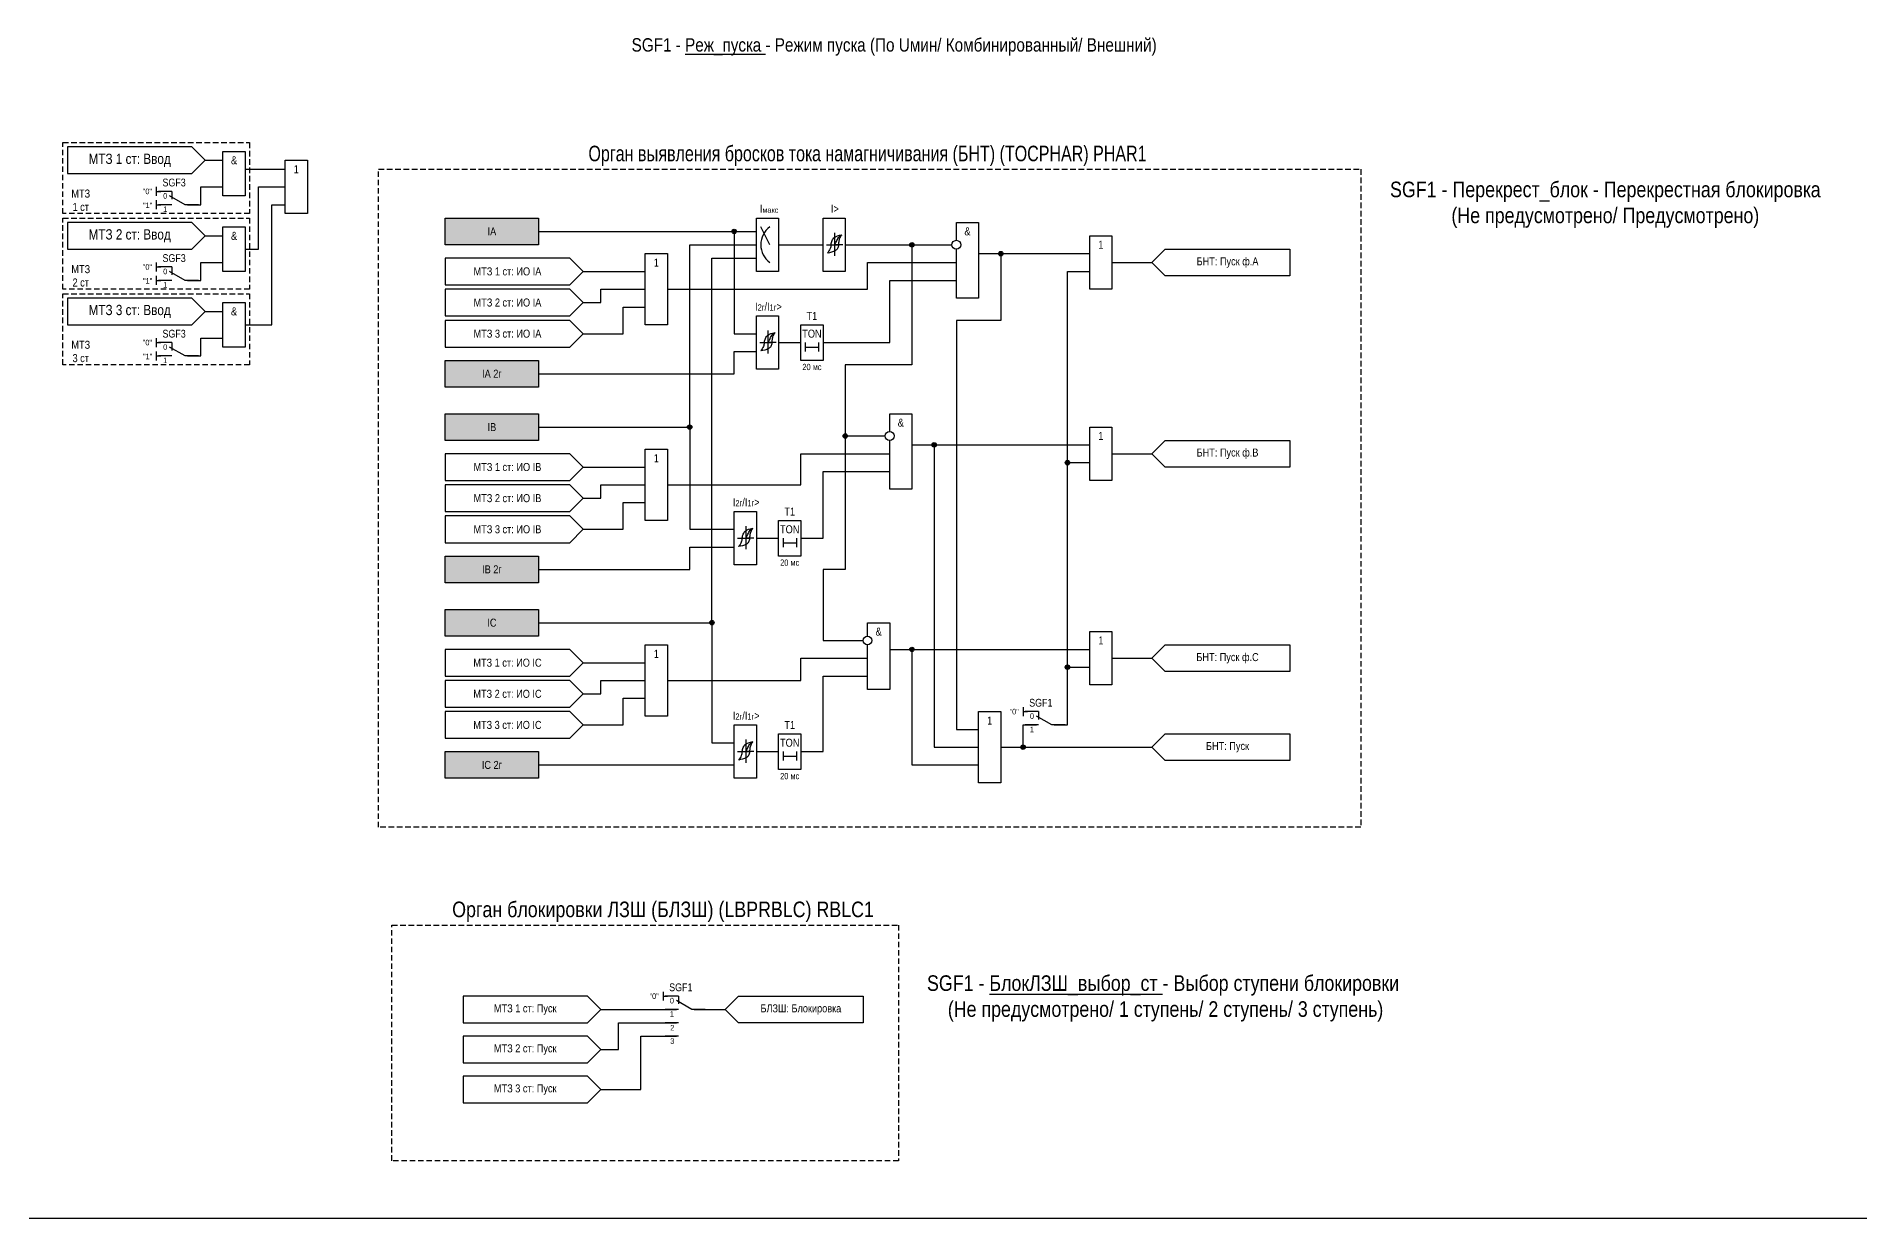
# Model space of a CAD drawing. Header units: millimetres. Extents: x -1444 to 964, y 0 to 620.
# Drawn here: x 26 to 436.2, y 0 to 265.8 of the extents above; entities that cross this region are included whole.
import ezdxf
from ezdxf.enums import TextEntityAlignment as Align

# ---------------------------------------------------------------- set-up
doc = ezdxf.new("R2010")
doc.units = ezdxf.units.MM
doc.linetypes.add('штриховая2', pattern=[0.375, 0.25, -0.125])
doc.layers.add('TEXT', color=7, linetype='Continuous', lineweight=25)
doc.layers.add('Основная', color=7, linetype='Continuous')
doc.styles.add('1.8_Gost_RD', font='ARIALN.TTF', dxfattribs={"height": 1.8})
doc.styles.add('2.5_Gost_RD', font='ARIALN.TTF', dxfattribs={"height": 2.5})
doc.styles.add('3.5_Gost_RD', font='ARIALN.TTF', dxfattribs={"height": 3.5})
doc.styles.add('Вывод', font='ARIALN.TTF', dxfattribs={"height": 2.5})
doc.styles.add('Компонент', font='ARIALN.TTF', dxfattribs={"height": 3.5})

# ---------------------------------------------------------------- blocks, each defined once
blk = doc.blocks.new('Точка')
at = {"ltscale": 100}
h = blk.add_hatch(color=256, dxfattribs=at)
h.dxf.hatch_style = 1
edge = h.paths.add_edge_path()
edge.add_arc((0, 0), 0.5, 0, 360)
blk.add_circle((0, 0), 0.5, dxfattribs=at)
blk = doc.blocks.new('*U79')
at = {"layer": 'Основная', "color": 0}
blk.add_line((0, 0), (7, 4), dxfattribs=at)
at = {"layer": 'Основная', "ltscale": 0.35}
blk.add_line((6, 6), (6, 2.5), dxfattribs=at)
blk = doc.blocks.new('*U82')
at = {"layer": 'Основная', "color": 0}
for p, q in [((-3, 6), (-9, 6)), ((-3, 0), (-9, 0)), ((9, 0), (3, 0))]:
    blk.add_line(p, q, dxfattribs=at)
at = {"layer": 'Основная', "ltscale": 0.25, "xscale": -1}
blk.add_blockref('*U79', (3, 0), dxfattribs=at)
at = {"layer": 'Основная'}
for tag, height, style, p in [('ОУ', 3.5, 'Компонент', (-2, 10)), ('В1', 2.5, 'Вывод', (-14, 6)), ('В2', 2.5, 'Вывод', (-6, 4)), ('В3', 2.5, 'Вывод', (-6, -2))]:
    blk.add_attdef(tag, text='', height=height, dxfattribs=dict(at, style=style)).set_placement(p, align=Align.MIDDLE_CENTER)

msp = doc.modelspace()

# ---------------------------------------------------------------- hatches: boundary and pattern name
at = {"ltscale": 100, "true_color": 0x6bffb3}
h = msp.add_hatch(color=111, dxfattribs=at)
h.dxf.hatch_style = 1
h.paths.add_polyline_path([(118, 225), (139, 225), (139, 219), (118, 219)])
h = msp.add_hatch(color=111, dxfattribs=at)
h.dxf.hatch_style = 1
h.paths.add_polyline_path([(118, 193), (139, 193), (139, 187), (118, 187)])
h = msp.add_hatch(color=111, dxfattribs=at)
h.dxf.hatch_style = 1
h.paths.add_polyline_path([(118, 181), (139, 181), (139, 175), (118, 175)])
h = msp.add_hatch(color=111, dxfattribs=at)
h.dxf.hatch_style = 1
h.paths.add_polyline_path([(118, 149), (139, 149), (139, 143), (118, 143)])
h = msp.add_hatch(color=111, dxfattribs=at)
h.dxf.hatch_style = 1
h.paths.add_polyline_path([(118, 137), (139, 137), (139, 131), (118, 131)])
h = msp.add_hatch(color=111, dxfattribs=at)
h.dxf.hatch_style = 1
h.paths.add_polyline_path([(118, 105), (139, 105), (139, 99), (118, 99)])

# ---------------------------------------------------------------- linework, layer by layer
at = {"color": 6, "ltscale": 100}
for p, q in [((53, 232), (53, 230)), ((53, 231), (54, 231)), ((53, 229), (53, 227)), ((53, 228), (54, 228)), ((53, 215), (53, 213)), ((53, 214), (54, 214)), ((53, 212), (53, 210)), ((53, 211), (54, 211)), ((53, 198), (53, 196)), ((53, 197), (54, 197)), ((53, 195), (53, 193)), ((53, 194), (54, 194))]:
    msp.add_line(p, q, dxfattribs=at)
at = {"ltscale": 100}
for p, q in [((191, 219), (189, 223)), ((203, 197), (203, 197)), ((198, 153), (198, 153)), ((248, 115), (248, 113)), ((248, 114), (249, 114)), ((198, 105), (198, 105)), ((167, 51), (167, 49)), ((167, 50), (168, 50)), ((170.5, 44), (167.5, 44)), ((170.5, 41), (167.5, 41))]:
    msp.add_line(p, q, dxfattribs=at)
for p, q in [((205.6, 221.72), (205.6, 216.52)), ((190.6, 199.72), (190.6, 194.52)), ((185.6, 155.72), (185.6, 150.52)), ((185.6, 107.72), (185.6, 102.52))]:
    msp.add_line(p, q)
at = {"color": 7, "ltscale": 100}
for p, q in [((203.79, 219), (205.6, 219)), ((204.81, 219), (206.49, 219)), ((207.42, 219), (205.6, 219)), ((188.79, 197), (190.6, 197)), ((189.81, 197), (191.49, 197)), ((192.42, 197), (190.6, 197)), ((183.79, 153), (185.6, 153)), ((184.81, 153), (186.49, 153)), ((187.42, 153), (185.6, 153)), ((183.79, 105), (185.6, 105)), ((184.81, 105), (186.49, 105)), ((187.42, 105), (185.6, 105))]:
    msp.add_line(p, q, dxfattribs=at)
at = {"color": 6, "ltscale": 100}
for points in [[(0, 560), (659, 560), (659, 0), (0, 0)], [(68, 240), (73, 240), (73, 230), (68, 230)], [(82, 238), (87, 238), (87, 226), (82, 226)], [(68, 223), (73, 223), (73, 213), (68, 213)], [(68, 206), (73, 206), (73, 196), (68, 196)]]:
    msp.add_lwpolyline(points, close=True, dxfattribs=at)
at = {"color": 6, "linetype": 'штриховая2', "ltscale": 5}
for points in [[(32, 242), (74, 242), (74, 226), (32, 226)], [(32, 225), (74, 225), (74, 209), (32, 209)], [(32, 208), (74, 208), (74, 192), (32, 192)]]:
    msp.add_lwpolyline(points, close=True, dxfattribs=at)
at = {"color": 6, "ltscale": 100}
for points in [[(64, 238), (61, 241), (33, 241), (33, 235), (61, 235), (64, 238)], [(64, 238), (68, 238)], [(73, 236), (82, 236)], [(60, 228), (63, 228), (63, 232), (68, 232)], [(73, 218), (76, 218), (76, 232), (82, 232)], [(73, 201), (79, 201), (79, 228), (82, 228)], [(64, 221), (61, 224), (33, 224), (33, 218), (61, 218), (64, 221)], [(64, 221), (68, 221)], [(60, 211), (63, 211), (63, 215), (68, 215)], [(64, 204), (61, 207), (33, 207), (33, 201), (61, 201), (64, 204)], [(64, 204), (68, 204)], [(60, 194), (63, 194), (63, 198), (68, 198)]]:
    msp.add_lwpolyline(points, dxfattribs=at)
at = {"linetype": 'штриховая2', "ltscale": 5}
for points in [[(103, 236), (324, 236), (324, 88), (103, 88)], [(106, 66), (220, 66), (220, 13), (106, 13)]]:
    msp.add_lwpolyline(points, close=True, dxfattribs=at)
at = {"ltscale": 100}
for points in [[(118, 225), (139, 225), (139, 219), (118, 219)], [(188, 225), (193, 225), (193, 213), (188, 213)], [(203, 225), (208, 225), (208, 213), (203, 213)], [(263, 221), (268, 221), (268, 209), (263, 209)], [(163, 217), (168, 217), (168, 201), (163, 201)], [(188, 203), (193, 203), (193, 191), (188, 191)], [(198, 201), (203, 201), (203, 193), (198, 193)], [(118, 193), (139, 193), (139, 187), (118, 187)], [(118, 181), (139, 181), (139, 175), (118, 175)], [(263, 178), (268, 178), (268, 166), (263, 166)], [(163, 173), (168, 173), (168, 157), (163, 157)], [(183, 159), (188, 159), (188, 147), (183, 147)], [(193, 157), (198, 157), (198, 149), (193, 149)], [(118, 149), (139, 149), (139, 143), (118, 143)], [(118, 137), (139, 137), (139, 131), (118, 131)], [(263, 132), (268, 132), (268, 120), (263, 120)], [(163, 129), (168, 129), (168, 113), (163, 113)], [(183, 111), (188, 111), (188, 99), (183, 99)], [(238, 114), (243, 114), (243, 98), (238, 98)], [(193, 109), (198, 109), (198, 101), (193, 101)], [(118, 105), (139, 105), (139, 99), (118, 99)]]:
    msp.add_lwpolyline(points, close=True, dxfattribs=at)
for points in [[(139, 222), (188, 222)], [(139, 222), (183, 222), (183, 199), (188, 199)], [(233, 220), (233, 224), (238, 224), (238, 207), (233, 207), (233, 218)], [(139, 178), (173, 178), (173, 219), (188, 219)], [(193, 219), (203, 219)], [(208, 219), (223, 219), (223, 192), (208, 192), (208, 146), (203, 146), (203, 130), (212, 130)], [(211, 219), (223, 219), (223, 192), (208, 192), (208, 176), (217, 176)], [(211, 219), (232, 219)], [(139, 134), (178, 134), (178, 216), (188, 216)], [(168, 209), (213, 209), (213, 215), (233, 215)], [(238, 217), (243, 217), (243, 202), (233, 202), (233, 110), (238, 110)], [(238, 217), (263, 217)], [(268, 215), (277, 215)], [(149, 213), (163, 213)], [(203, 197), (218, 197), (218, 211), (233, 211)], [(255, 111), (258, 111), (258, 118), (258, 118), (258, 213), (263, 213)], [(149, 206), (153, 206), (153, 209), (163, 209)], [(149, 199), (158, 199), (158, 205), (163, 205)], [(193, 197), (198, 197)], [(199, 197), (199, 195)], [(202, 197), (202, 195)], [(139, 190), (183, 190), (183, 195), (188, 195)], [(199, 196), (202, 196)], [(218, 177), (218, 181), (223, 181), (223, 164), (218, 164), (218, 175)], [(139, 178), (173, 178), (173, 155), (183, 155)], [(223, 174), (263, 174)], [(223, 174), (228, 174), (228, 106), (238, 106)], [(149, 169), (163, 169)], [(168, 165), (198, 165), (198, 172), (218, 172)], [(255, 111), (258, 111), (258, 118), (258, 118), (258, 170), (263, 170)], [(268, 172), (277, 172)], [(149, 162), (153, 162), (153, 165), (163, 165)], [(198, 153), (203, 153), (203, 168), (218, 168)], [(149, 155), (158, 155), (158, 161), (163, 161)], [(188, 153), (193, 153)], [(194, 153), (194, 151)], [(194, 152), (197, 152)], [(197, 153), (197, 151)], [(139, 146), (173, 146), (173, 151), (183, 151)], [(139, 134), (178, 134), (178, 107), (183, 107)], [(213, 131), (213, 134), (218, 134), (218, 119), (213, 119), (213, 129)], [(218, 128), (263, 128)], [(218, 128), (223, 128), (223, 102), (238, 102)], [(149, 125), (163, 125)], [(168, 121), (198, 121), (198, 126), (213, 126)], [(255, 111), (258, 111), (258, 118), (258, 118), (258, 124), (263, 124)], [(268, 126), (277, 126)], [(149, 118), (153, 118), (153, 121), (163, 121)], [(198, 105), (203, 105), (203, 122), (213, 122)], [(149, 111), (158, 111), (158, 117), (163, 117)], [(243, 106), (248, 106), (248, 111), (251, 111)], [(188, 105), (193, 105)], [(194, 105), (194, 103)], [(194, 104), (197, 104)], [(197, 105), (197, 103)], [(243, 106), (277, 106)], [(139, 102), (183, 102)], [(153, 47), (170, 47)], [(174, 47), (181, 47)], [(153, 38), (157, 38), (157, 44), (170, 44)], [(153, 29), (162, 29), (162, 41), (170, 41)]]:
    msp.add_lwpolyline(points, dxfattribs=at)
for centre in [(233, 219), (218, 176), (213, 130)]:
    msp.add_circle(centre, 1, dxfattribs=at)
at = {"color": 7, "ltscale": 100}
msp.add_arc((194, 219), 5, 126.8699, 233.1301, dxfattribs=at)
for points in [[(204.8, 218.92), (204.6, 218.13), (204, 217.12)], [(206.48, 218.92), (206.25, 218.13), (205.76, 217.67), (204, 217.12)], [(204.8, 218.92), (204.95, 219.71), (205.44, 220.54), (207.2, 221.26)], [(205.6, 219), (206, 219.72), (206.47, 220.6), (207.2, 221.26)], [(206.48, 218.92), (206.6, 219.71), (206.81, 220.54), (207.2, 221.26)], [(189.8, 196.92), (189.6, 196.13), (189, 195.12)], [(191.48, 196.92), (191.25, 196.13), (190.76, 195.67), (189, 195.12)], [(189.8, 196.92), (189.95, 197.71), (190.44, 198.54), (192.2, 199.26)], [(190.6, 197), (191, 197.72), (191.47, 198.6), (192.2, 199.26)], [(191.48, 196.92), (191.6, 197.71), (191.81, 198.54), (192.2, 199.26)], [(184.8, 152.92), (184.6, 152.13), (184, 151.12)], [(186.48, 152.92), (186.25, 152.13), (185.76, 151.67), (184, 151.12)], [(184.8, 152.92), (184.95, 153.71), (185.44, 154.54), (187.2, 155.26)], [(185.6, 153), (186, 153.72), (186.47, 154.6), (187.2, 155.26)], [(186.48, 152.92), (186.6, 153.71), (186.81, 154.54), (187.2, 155.26)], [(184.8, 104.92), (184.95, 105.71), (185.44, 106.54), (187.2, 107.26)], [(185.6, 105), (186, 105.72), (186.47, 106.6), (187.2, 107.26)], [(186.48, 104.92), (186.6, 105.71), (186.81, 106.54), (187.2, 107.26)], [(184.8, 104.92), (184.6, 104.13), (184, 103.12)], [(186.48, 104.92), (186.25, 104.13), (185.76, 103.67), (184, 103.12)]]:
    msp.add_spline(points, degree=3)
at = {"layer": 'TEXT', "color": 0, "ltscale": 100}
for points in [[(308, 218), (308, 212), (280, 212), (277, 215), (280, 218)], [(308, 175), (308, 169), (280, 169), (277, 172), (280, 175)], [(308, 129), (308, 123), (280, 123), (277, 126), (280, 129)], [(308, 109), (308, 103), (280, 103), (277, 106), (280, 109)], [(212, 50), (212, 44), (184, 44), (181, 47), (184, 50)]]:
    msp.add_lwpolyline(points, close=True, dxfattribs=at)
for points in [[(149, 213), (146, 216), (118, 216), (118, 210), (146, 210), (149, 213)], [(149, 206), (146, 209), (118, 209), (118, 203), (146, 203), (149, 206)], [(149, 199), (146, 202), (118, 202), (118, 196), (146, 196), (149, 199)], [(149, 169), (146, 172), (118, 172), (118, 166), (146, 166), (149, 169)], [(149, 162), (146, 165), (118, 165), (118, 159), (146, 159), (149, 162)], [(149, 155), (146, 158), (118, 158), (118, 152), (146, 152), (149, 155)], [(149, 125), (146, 128), (118, 128), (118, 122), (146, 122), (149, 125)], [(149, 118), (146, 121), (118, 121), (118, 115), (146, 115), (149, 118)], [(149, 111), (146, 114), (118, 114), (118, 108), (146, 108), (149, 111)], [(153, 47), (150, 50), (122, 50), (122, 44), (150, 44), (153, 47)], [(153, 38), (150, 41), (122, 41), (122, 35), (150, 35), (153, 38)], [(153, 29), (150, 32), (122, 32), (122, 26), (150, 26), (153, 29)]]:
    msp.add_lwpolyline(points, dxfattribs=at)

# ---------------------------------------------------------------- block references
at = {"ltscale": 100}
for p in [(183, 222), (223, 219), (243, 217), (173, 178), (208, 176), (228, 174), (258, 170), (178, 134), (223, 128), (258, 124), (248, 106)]:
    msp.add_blockref('Точка', p, dxfattribs=at)
at = {"layer": 'Основная', "color": 6, "ltscale": 0.25, "xscale": 0.5, "yscale": 0.5, "zscale": 0.5}
for p in [(58, 228), (58, 211), (58, 194)]:
    msp.add_blockref('*U82', p, dxfattribs=at).add_auto_attribs({'ОУ': 'SGF3', 'В1': '"0"', 'В2': '0', 'В3': '1'})
at = {"layer": 'Основная', "ltscale": 0.25, "xscale": 0.5, "yscale": 0.5, "zscale": 0.5}
for p in [(253, 111), (172, 47)]:
    msp.add_blockref('*U82', p, dxfattribs=at).add_auto_attribs({'ОУ': 'SGF1', 'В1': '"0"', 'В2': '0', 'В3': '1'})

# ---------------------------------------------------------------- texts
at = {"color": 30, "ltscale": 100, "attachment_point": 5}
for s, insert, char_height, width, style in [('SGF1 - {\\LРеж_пуска} - Режим пуска (По Uмин/ Комбинированный/ Внешний)', (219, 263.5), 3, 140, '3.5_Gost_RD'), ('{\\W0.9;Орган выявления бросков тока намагничивания (БНТ) (TOCPHAR) \\C6;PHAR1}', (213, 239), 3.5, 200, '3.5_Gost_RD'), ('МТЗ \\P1 ст', (36, 229), 1.8, 8, '2.5_Gost_RD'), ('SGF1 - Перекрест_блок - Перекрестная блокировка^I(Не предусмотрено/ Предусмотрено)', (379, 228), 3.5, 101.6842, '3.5_Gost_RD'), ('МТЗ \\P2 ст', (36, 212), 1.8, 8, '2.5_Gost_RD'), ('МТЗ \\P3 ст', (36, 195), 1.8, 8, '2.5_Gost_RD'), ('Орган блокировки ЛЗШ (БЛЗШ) (LBPRBLC) {\\C6;RBLC1}', (167, 69), 3.5, 100, '3.5_Gost_RD'), ('SGF1 - {\\LБлокЛЗШ_выбор_ст} - Выбор ступени блокировки \\P^I(Не предусмотрено/ 1 ступень/ 2 ступень/ 3 ступень)', (279.5, 49.5), 3.5, 115, '3.5_Gost_RD')]:
    msp.add_mtext(s, dxfattribs=dict(at, insert=insert, char_height=char_height, width=width, style=style))
at = {"color": 6, "ltscale": 100, "char_height": 1.8, "width": 5, "attachment_point": 5, "style": '2.5_Gost_RD'}
for s, insert in [('&', (70.5, 238)), ('1', (84.5, 236)), ('&', (70.5, 221)), ('&', (70.5, 204))]:
    msp.add_mtext(s, dxfattribs=dict(at, insert=insert))
at = {"color": 6, "ltscale": 100, "char_height": 1.25, "attachment_point": 1, "style": '3.5_Gost_RD'}
for insert in [(50, 228.5), (50, 211.5), (50, 194.5)]:
    msp.add_mtext_dynamic_manual_height_columns('"1"', width=2, gutter_width=17.5, heights=[0], dxfattribs=dict(at, insert=insert))
at = {"color": 7, "ltscale": 100, "char_height": 1.8, "attachment_point": 1, "style": '1.8_Gost_RD'}
for s, insert in [('\\pi2.78586;I{\\H0.66667x;макс}', (186, 228)), ('\\pi4.7676;I>', (200, 228)), ('\\pi2.71685;I{\\H0.77778x;2г\\H1.28571x;/I\\H0.77778x;1г\\H1.28571x;>}', (185, 206)), ('\\pi2.71685;I{\\H0.77778x;2г\\H1.28571x;/I\\H0.77778x;1г\\H1.28571x;>}', (180, 162)), ('\\pi2.71685;I{\\H0.77778x;2г\\H1.28571x;/I\\H0.77778x;1г\\H1.28571x;>}', (180, 114))]:
    msp.add_mtext_dynamic_manual_height_columns(s, width=11, gutter_width=17.5, heights=[0], dxfattribs=dict(at, insert=insert))
at = {"ltscale": 100, "attachment_point": 5}
for s, insert, char_height, width, style in [('{\\C0;IA}', (128.5, 222), 1.8, 21, '1.8_Gost_RD'), ('&', (235.5, 222), 1.8, 5, '2.5_Gost_RD'), ('1', (265.5, 219), 1.8, 5, '2.5_Gost_RD'), ('1', (165.5, 215), 1.8, 5, '2.5_Gost_RD'), ('T1', (200.5, 203), 1.8, 5, '2.5_Gost_RD'), ('TON', (200.5, 199), 1.8, 5, '2.5_Gost_RD'), ('IA 2г', (128.5, 190), 1.8, 21, '1.8_Gost_RD'), ('20 мс', (200.5, 191.5), 1.4, 5, '2.5_Gost_RD'), ('{\\C0;IB}', (128.5, 178), 1.8, 21, '1.8_Gost_RD'), ('&', (220.5, 179), 1.8, 5, '2.5_Gost_RD'), ('1', (265.5, 176), 1.8, 5, '2.5_Gost_RD'), ('1', (165.5, 171), 1.8, 5, '2.5_Gost_RD'), ('TON', (195.5, 155), 1.8, 5, '2.5_Gost_RD'), ('T1', (195.5, 159), 1.8, 5, '2.5_Gost_RD'), ('20 мс', (195.5, 147.5), 1.4, 5, '2.5_Gost_RD'), ('IB 2г', (128.5, 146), 1.8, 21, '1.8_Gost_RD'), ('{\\C0;IC}', (128.5, 134), 1.8, 21, '1.8_Gost_RD'), ('&', (215.5, 132), 1.8, 5, '2.5_Gost_RD'), ('1', (165.5, 127), 1.8, 5, '2.5_Gost_RD'), ('1', (265.5, 130), 1.8, 5, '2.5_Gost_RD'), ('T1', (195.5, 111), 1.8, 5, '2.5_Gost_RD'), ('1', (240.5, 112), 1.8, 5, '2.5_Gost_RD'), ('TON', (195.5, 107), 1.8, 5, '2.5_Gost_RD'), ('IC 2г', (128.5, 102), 1.8, 21, '1.8_Gost_RD'), ('20 мс', (195.5, 99.5), 1.4, 5, '2.5_Gost_RD')]:
    msp.add_mtext(s, dxfattribs=dict(at, insert=insert, char_height=char_height, width=width, style=style))
at = {"ltscale": 100, "char_height": 1.25, "attachment_point": 1, "style": '3.5_Gost_RD'}
for s, insert in [('2', (168.63, 43.54)), ('3', (168.63, 40.54))]:
    msp.add_mtext_dynamic_manual_height_columns(s, width=2, gutter_width=17.5, heights=[0], dxfattribs=dict(at, insert=insert))
at = {"layer": 'TEXT', "ltscale": 100, "char_height": 2.3, "width": 28, "attachment_point": 5, "style": '2.5_Gost_RD'}
for s, insert in [('МТЗ 1 ст: Ввод', (47, 238)), ('МТЗ 2 ст: Ввод', (47, 221)), ('МТЗ 3 ст: Ввод', (47, 204))]:
    msp.add_mtext(s, dxfattribs=dict(at, insert=insert))
at = {"layer": 'TEXT', "color": 0, "ltscale": 100, "char_height": 1.8, "width": 28, "attachment_point": 5, "style": '2.5_Gost_RD'}
for s, insert in [('МТЗ 1 ст: ИО IА', (132, 213)), ('БНТ: Пуск ф.А', (294, 215)), ('МТЗ 2 ст: ИО IА', (132, 206)), ('МТЗ 3 ст: ИО IА', (132, 199)), ('БНТ: Пуск ф.В', (294, 172)), ('МТЗ 1 ст: ИО IB', (132, 169)), ('МТЗ 2 ст: ИО IB', (132, 162)), ('МТЗ 3 ст: ИО IB', (132, 155)), ('БНТ: Пуск ф.С', (294, 126)), ('МТЗ 1 ст: ИО IC', (132, 125)), ('МТЗ 2 ст: ИО IC', (132, 118)), ('МТЗ 3 ст: ИО IC', (132, 111)), ('БНТ: Пуск', (294, 106)), ('МТЗ 1 ст: Пуск', (136, 47)), ('БЛЗШ: Блокировка', (198, 47)), ('МТЗ 2 ст: Пуск', (136, 38)), ('МТЗ 3 ст: Пуск', (136, 29))]:
    msp.add_mtext(s, dxfattribs=dict(at, insert=insert))

doc.saveas('drawing.dxf')
